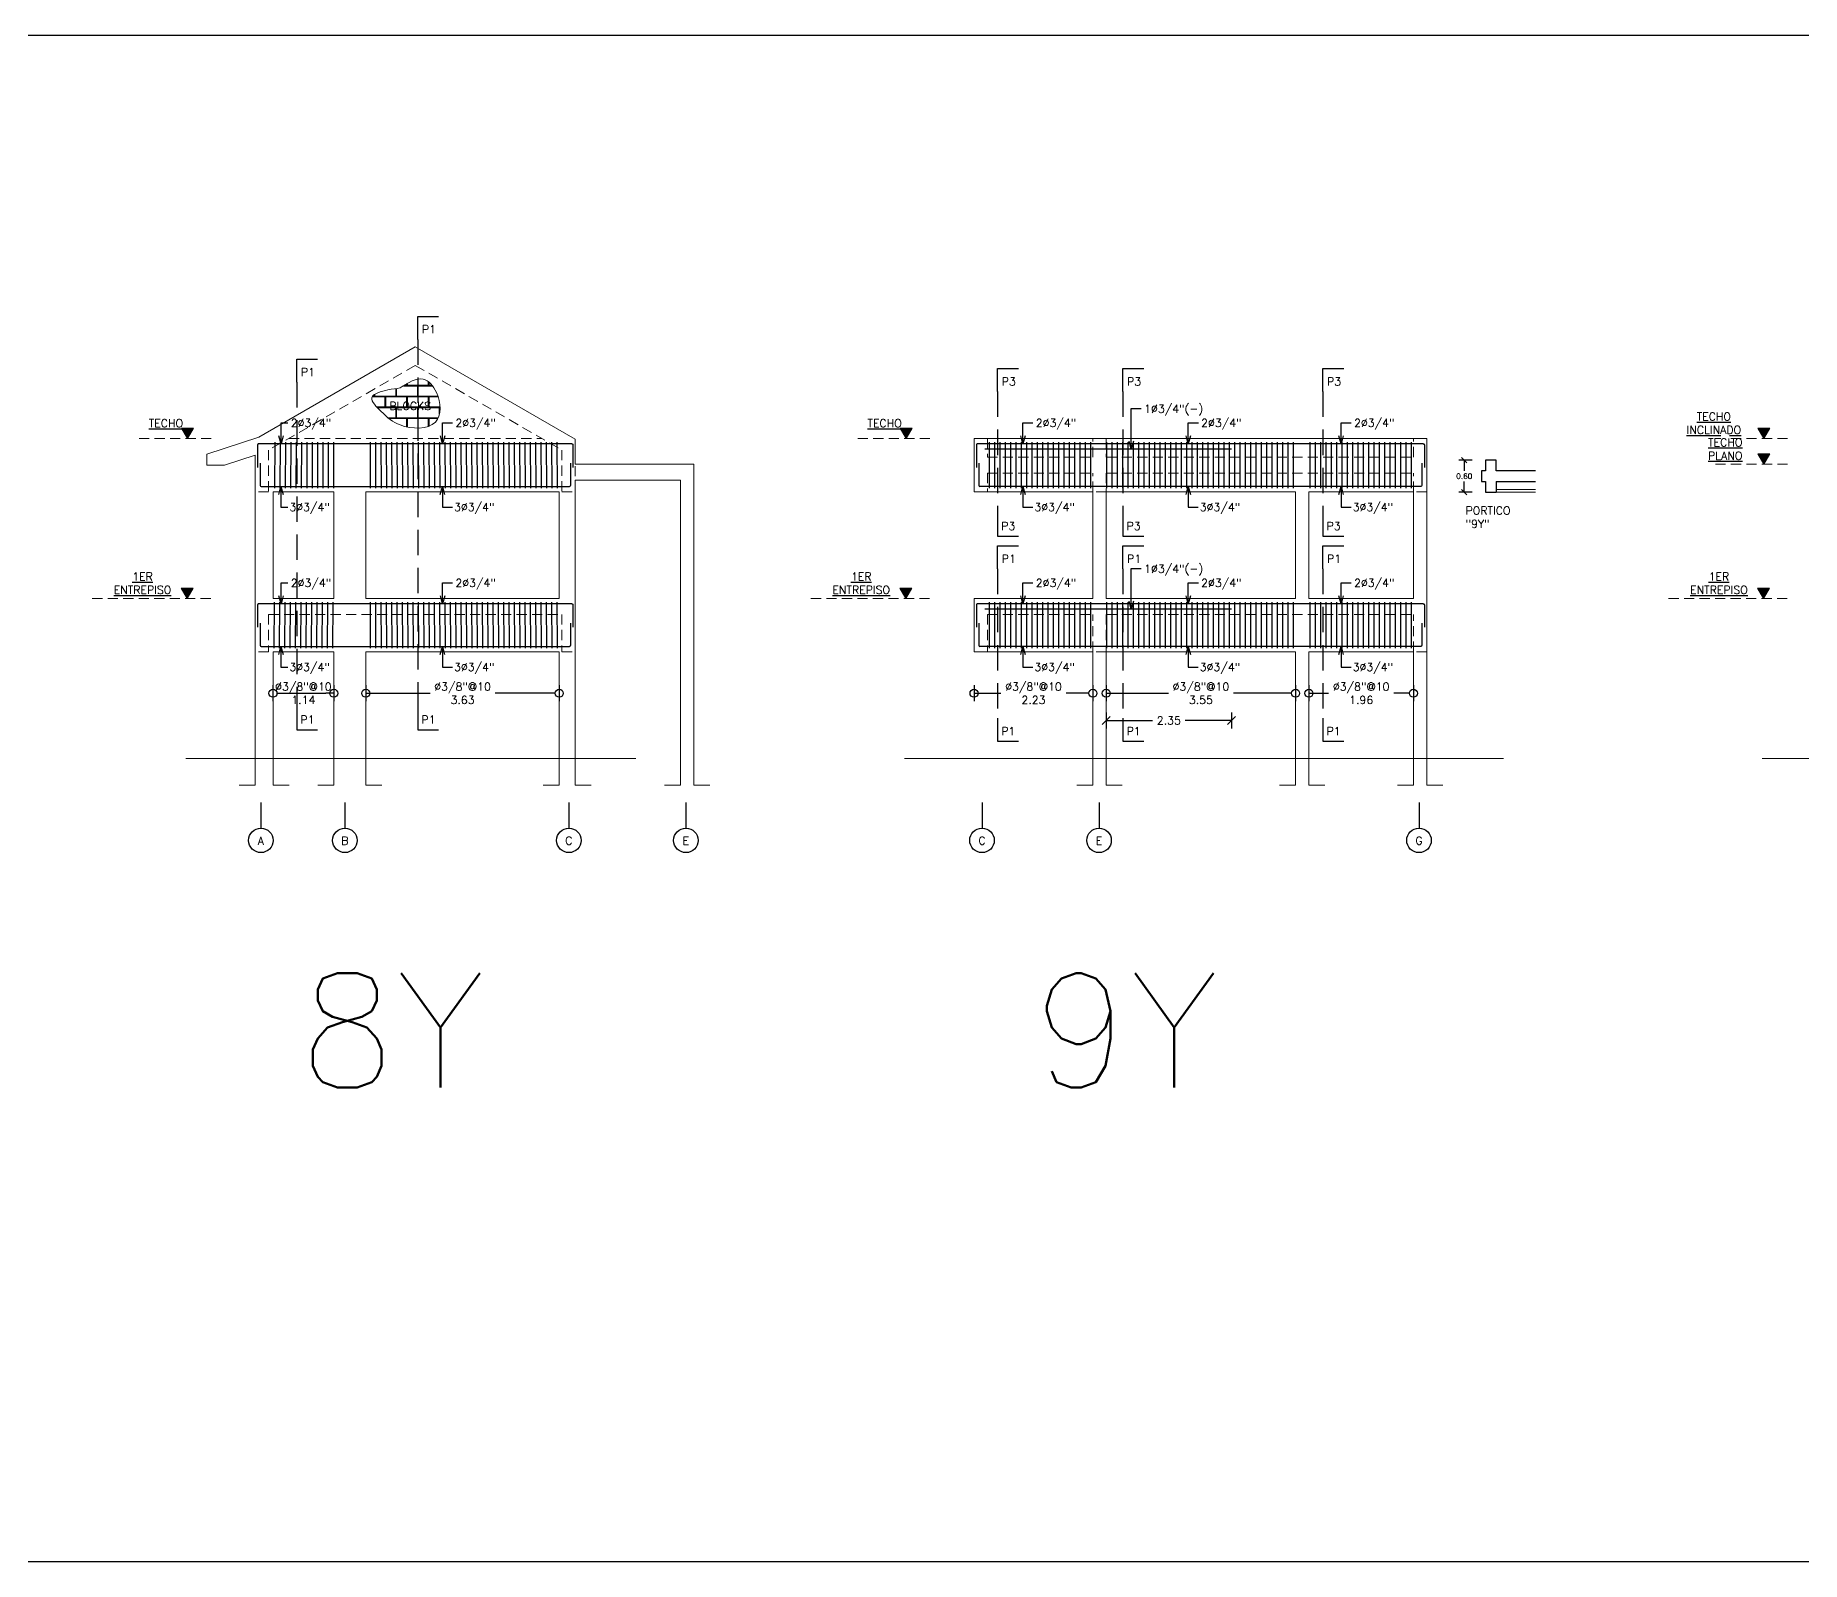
# Model space of a CAD drawing. Header units: metres. Extents: x -44 to 358, y -286 to 66.
# Drawn here: x 39.56 to 72.67, y -246.38 to -217.76 of the extents above; entities that cross this region are included whole.
import ezdxf

# ---------------------------------------------------------------- set-up
doc = ezdxf.new("R2010")
doc.units = ezdxf.units.M
doc.header["$LTSCALE"] = 0.3
doc.header["$PDMODE"] = 3
for name, pattern in [('CONTINUA', [0]), ('HIDDEN', [9.525, 6.35, -3.175]), ('HIDDEN2', [4.7625, 3.175, -1.5875])]:
    doc.linetypes.add(name, pattern=pattern)
for name, color, linetype in [('001-ACERO', 5, 'Continuous'), ('001-DIMLOSA', 4, 'Continuous'), ('001-DIMTEXTO', 4, 'Continuous'), ('001-EJES', 4, 'Continuous'), ('002-SECCION', 1, 'CONTINUA'), ('ACERO', 5, 'Continuous'), ('DIMENSIONES', 7, 'Continuous'), ('DIMPORTICO', 4, 'Continuous'), ('DIMTEXTO', 4, 'Continuous'), ('HATCH', 8, 'Continuous'), ('SECCION', 1, 'Continuous'), ('TEXTO1', 1, 'Continuous'), ('TEXTOS', 4, 'Continuous'), ('VIGA-LOSA', 1, 'Continuous')]:
    doc.layers.add(name, color=color, linetype=linetype)
for name, color, linetype, lineweight in [('Columnas', 7, 'Continuous', 18), ('corte', 7, 'Continuous', 30), ('Losa', 8, 'HIDDEN', 18), ('PLF 01', 252, 'Continuous', 9)]:
    doc.layers.add(name, color=color, linetype=linetype, lineweight=lineweight)
doc.styles.add('SIMPLEX', font='simplex_.ttf', dxfattribs={"height": 0.2})
doc.styles.add('SMPLEX', font='simplex.shx')
doc.dimstyles.new('BDIM-75', dxfattribs={"dimscale": 0.75, "dimtxt": 0.2, "dimasz": 0.2, "dimexe": 0.2, "dimexo": 0.2, "dimgap": 0.1, "dimtad": 0, "dimtih": 1, "dimtoh": 1, "dimzin": 0, "dimdsep": 46, "dimtxsty": 'SIMPLEX', "dimblk": 'OBLIQUE', "dimcen": 0.2, "dimdle": 0.2, "dimclrd": 4, "dimclre": 4, "dimclrt": 256, "dimadec": 0, "dimazin": 0, "dimtfac": 1, "dimtofl": 0, "dimtmove": 1, "dimatfit": 3, "dimldrblk": 'OPEN30', "dimfxl": 0.15, "dimtfill": 1, "dimtolj": 1, "dimtzin": 0, "dimlwd": -1, "dimlwe": -1, "dimarcsym": 0})
doc.dimstyles.new('DIM-50', dxfattribs={"dimscale": 0.5, "dimtxt": 0.2, "dimasz": 0.2, "dimexe": 0.2, "dimexo": 0.2, "dimgap": 0.1, "dimtad": 0, "dimtih": 1, "dimtoh": 1, "dimzin": 0, "dimdsep": 46, "dimtxsty": 'SMPLEX', "dimblk1": 'OBLIQUE', "dimblk2": 'OBLIQUE', "dimsah": 1, "dimcen": 0.2, "dimclrd": 4, "dimclre": 4, "dimclrt": 4, "dimadec": 0, "dimazin": 0, "dimtfac": 1, "dimtmove": 0, "dimatfit": 3, "dimldrblk": 'OPEN30', "dimfxl": 0.3, "dimfxlon": 1, "dimtfill": 1, "dimtolj": 1, "dimtzin": 0, "dimarcsym": 0})
doc.dimstyles.new('DIM-75', dxfattribs={"dimscale": 0.75, "dimtxt": 0.2, "dimasz": 0.2, "dimexe": 0.2, "dimexo": 0.2, "dimgap": 0.1, "dimtad": 0, "dimtih": 1, "dimtoh": 1, "dimzin": 0, "dimdsep": 46, "dimtxsty": 'SMPLEX', "dimblk1": 'OBLIQUE', "dimblk2": 'OBLIQUE', "dimsah": 1, "dimcen": 0.2, "dimclrd": 4, "dimclre": 4, "dimclrt": 4, "dimadec": 0, "dimazin": 0, "dimtfac": 1, "dimtmove": 0, "dimatfit": 3, "dimldrblk": 'OBLIQUE', "dimfxl": 0.2, "dimfxlon": 1, "dimtfill": 1, "dimtolj": 1, "dimtzin": 0, "dimarcsym": 0})

# ---------------------------------------------------------------- blocks, each defined once
blk = doc.blocks.new('A$C2BC87D2B')
at = {"layer": '001-DIMTEXTO', "lineweight": 0}
h = blk.add_hatch(color=4, dxfattribs=at)
h.dxf.hatch_style = 1
h.paths.add_polyline_path([(0, 0), (0.112, 0.194), (-0.112, 0.194)])
at = {"layer": '001-DIMTEXTO', "color": 4, "lineweight": 0, "flags": 128}
blk.add_lwpolyline([(0, 0), (0.112, 0.194), (-0.112, 0.194)], close=True, dxfattribs=at)
blk = doc.blocks.new('*U1617')
at = {"layer": '001-ACERO'}
blk.add_line((-0.001, -0.435), (0.001, 0.428), dxfattribs=at)
blk = doc.blocks.new('*U1618')
at = {"layer": 'VIGA-LOSA', "color": 0, "linetype": 'ByBlock', "lineweight": -2, "transparency": 16777216}
for p in [(0, 0), (0.1, 0), (0.2, 0), (0.3, 0), (0.4, 0), (0.5, 0), (0.6, 0), (0.7, 0), (0.8, 0), (0.9, 0), (1, 0), (1.1, 0)]:
    blk.add_blockref('*U1617', p, dxfattribs=at)
blk = doc.blocks.new('_DotBlank')
at = {"color": 0, "linetype": 'ByBlock', "lineweight": -2}
blk.add_line((-0.5, 0), (-1, 0), dxfattribs=at)
blk.add_circle((0, 0), 0.5, dxfattribs=at)
blk = doc.blocks.new('_Origin')
at = {"color": 0, "linetype": 'ByBlock', "lineweight": -2}
blk.add_line((0, 0), (-1, 0), dxfattribs=at)
blk.add_circle((0, 0), 0.5, dxfattribs=at)
blk = doc.blocks.new('*D1625')
at = {"layer": '001-DIMTEXTO', "color": 4, "lineweight": -2, "transparency": 16777216}
for p, q in [((44.012, -229.95), (44.012, -230.25)), ((44.162, -230.1), (45.002, -230.1)), ((45.152, -229.95), (45.152, -230.25))]:
    blk.add_line(p, q, dxfattribs=at)
at = {"layer": 'DEFPOINTS', "color": 0, "transparency": 16777216}
for p in [(44.012, -229.32), (45.152, -229.32), (45.152, -230.1)]:
    blk.add_point(p, dxfattribs=at)
at = {"layer": '001-DIMTEXTO', "color": 4, "lineweight": -2, "transparency": 16777216, "xscale": 0.15, "yscale": 0.15, "zscale": 0.15, "rotation": 180}
blk.add_blockref('_DotBlank', (44.012, -230.1), dxfattribs=at)
at = {"layer": '001-DIMTEXTO', "color": 4, "lineweight": -2, "transparency": 16777216, "xscale": 0.15, "yscale": 0.15, "zscale": 0.15}
blk.add_blockref('_Origin', (45.152, -230.1), dxfattribs=at)
at = {"layer": '001-DIMTEXTO', "color": 4, "transparency": 16777216, "insert": (44.582, -230.1), "char_height": 0.15, "attachment_point": 5, "style": 'SMPLEX'}
blk.add_mtext('\\A1;∅3/8"@10\\P1.14', dxfattribs=at)
blk = doc.blocks.new('_OBLIQUE')
at = {"color": 0, "linetype": 'ByBlock'}
blk.add_line((-0.5, -0.5), (0.5, 0.5), dxfattribs=at)
blk = doc.blocks.new('*U1619')
at = {"layer": '001-ACERO'}
blk.add_line((-0.001, -0.435), (0.001, 0.428), dxfattribs=at)
blk = doc.blocks.new('*U1620')
at = {"layer": 'VIGA-LOSA', "color": 0, "linetype": 'ByBlock', "lineweight": -2, "transparency": 16777216}
for p in [(0, 0), (0.1, 0), (0.2, 0), (0.3, 0), (0.4, 0), (0.5, 0), (0.6, 0), (0.7, 0), (0.8, 0), (0.9, 0), (1, 0), (1.1, 0), (1.2, 0), (1.3, 0), (1.4, 0), (1.5, 0), (1.6, 0), (1.7, 0), (1.8, 0), (1.9, 0), (2, 0), (2.1, 0), (2.2, 0), (2.3, 0), (2.4, 0), (2.5, 0), (2.6, 0), (2.7, 0), (2.8, 0), (2.9, 0), (3, 0), (3.1, 0), (3.2, 0), (3.3, 0), (3.4, 0), (3.5, 0)]:
    blk.add_blockref('*U1619', p, dxfattribs=at)
blk = doc.blocks.new('*D1626')
at = {"layer": '001-DIMTEXTO', "color": 4, "lineweight": -2, "transparency": 16777216}
for p, q in [((45.752, -229.95), (45.752, -230.25)), ((45.902, -230.1), (46.956, -230.1)), ((49.23, -230.1), (48.177, -230.1)), ((49.38, -229.95), (49.38, -230.25))]:
    blk.add_line(p, q, dxfattribs=at)
at = {"layer": 'DEFPOINTS', "color": 0, "transparency": 16777216}
for p in [(45.752, -229.32), (49.38, -229.32), (45.752, -230.1)]:
    blk.add_point(p, dxfattribs=at)
at = {"layer": '001-DIMTEXTO', "color": 4, "lineweight": -2, "transparency": 16777216, "xscale": 0.15, "yscale": 0.15, "zscale": 0.15, "rotation": 180}
blk.add_blockref('_Origin', (45.752, -230.1), dxfattribs=at)
at = {"layer": '001-DIMTEXTO', "color": 4, "lineweight": -2, "transparency": 16777216, "xscale": 0.15, "yscale": 0.15, "zscale": 0.15}
blk.add_blockref('_DotBlank', (49.38, -230.1), dxfattribs=at)
at = {"layer": '001-DIMTEXTO', "color": 4, "transparency": 16777216, "insert": (47.566, -230.1), "char_height": 0.15, "attachment_point": 5, "style": 'SMPLEX'}
blk.add_mtext('\\A1;∅3/8"@10\\P3.63', dxfattribs=at)
blk = doc.blocks.new('*U1621')
at = {"layer": '001-ACERO'}
blk.add_line((-0.001, -0.435), (0.001, 0.428), dxfattribs=at)
blk = doc.blocks.new('*U1622')
at = {"layer": 'VIGA-LOSA', "color": 0, "linetype": 'ByBlock', "lineweight": -2, "transparency": 16777216}
for p in [(0, 0), (0.1, 0), (0.2, 0), (0.3, 0), (0.4, 0), (0.5, 0), (0.6, 0), (0.7, 0), (0.8, 0), (0.9, 0), (1, 0), (1.1, 0)]:
    blk.add_blockref('*U1621', p, dxfattribs=at)
blk = doc.blocks.new('*U1623')
at = {"layer": '001-ACERO'}
blk.add_line((-0.001, -0.435), (0.001, 0.428), dxfattribs=at)
blk = doc.blocks.new('*U1624')
at = {"layer": 'VIGA-LOSA', "color": 0, "linetype": 'ByBlock', "lineweight": -2, "transparency": 16777216}
for p in [(0, 0), (0.1, 0), (0.2, 0), (0.3, 0), (0.4, 0), (0.5, 0), (0.6, 0), (0.7, 0), (0.8, 0), (0.9, 0), (1, 0), (1.1, 0), (1.2, 0), (1.3, 0), (1.4, 0), (1.5, 0), (1.6, 0), (1.7, 0), (1.8, 0), (1.9, 0), (2, 0), (2.1, 0), (2.2, 0), (2.3, 0), (2.4, 0), (2.5, 0), (2.6, 0), (2.7, 0), (2.8, 0), (2.9, 0), (3, 0), (3.1, 0), (3.2, 0), (3.3, 0), (3.4, 0), (3.5, 0)]:
    blk.add_blockref('*U1623', p, dxfattribs=at)
blk = doc.blocks.new('_Open30')
at = {"color": 0, "lineweight": -2}
for p, q in [((-1, 0.27), (0, 0)), ((0, 0), (-1, -0.27)), ((0, 0), (-1, 0))]:
    blk.add_line(p, q, dxfattribs=at)
blk = doc.blocks.new('*D1627')
at = {"layer": '001-DIMTEXTO', "color": 4, "lineweight": -2, "transparency": 16777216}
for p, q in [((59.634, -230.46), (59.634, -230.76)), ((61.981, -230.46), (61.981, -230.76)), ((59.634, -230.61), (60.504, -230.61)), ((61.981, -230.61), (61.111, -230.61))]:
    blk.add_line(p, q, dxfattribs=at)
at = {"layer": 'DEFPOINTS', "color": 0, "transparency": 16777216}
for p in [(59.634, -229.32), (61.981, -229.32), (61.981, -230.61)]:
    blk.add_point(p, dxfattribs=at)
at = {"layer": '001-DIMTEXTO', "color": 4, "lineweight": -2, "transparency": 16777216, "xscale": 0.15, "yscale": 0.15, "zscale": 0.15, "rotation": 180}
blk.add_blockref('_OBLIQUE', (59.634, -230.61), dxfattribs=at)
at = {"layer": '001-DIMTEXTO', "color": 4, "lineweight": -2, "transparency": 16777216, "xscale": 0.15, "yscale": 0.15, "zscale": 0.15}
blk.add_blockref('_OBLIQUE', (61.981, -230.61), dxfattribs=at)
at = {"layer": '001-DIMTEXTO', "color": 4, "transparency": 16777216, "insert": (60.808, -230.61), "char_height": 0.15, "attachment_point": 5, "style": 'SMPLEX', "bg_fill": 3, "box_fill_scale": 1.1, "bg_fill_color": 256, "bg_fill_true_color": 13158600, "bg_fill_transparency": 0}
blk.add_mtext('\\A1;2.35', dxfattribs=at)
blk = doc.blocks.new('*U1628')
at = {"layer": '001-ACERO'}
blk.add_line((-0.001, -0.435), (0.001, 0.428), dxfattribs=at)
blk = doc.blocks.new('*U1629')
at = {"layer": 'VIGA-LOSA', "color": 0, "linetype": 'ByBlock', "lineweight": -2, "transparency": 16777216}
for p in [(0, 0), (0.1, 0), (0.2, 0), (0.3, 0), (0.4, 0), (0.5, 0), (0.6, 0), (0.7, 0), (0.8, 0), (0.9, 0), (1, 0), (1.1, 0), (1.2, 0), (1.3, 0), (1.4, 0), (1.5, 0), (1.6, 0), (1.7, 0), (1.8, 0), (1.9, 0)]:
    blk.add_blockref('*U1628', p, dxfattribs=at)
blk = doc.blocks.new('*D1630')
at = {"layer": '001-DIMTEXTO', "color": 4, "lineweight": -2, "transparency": 16777216}
for p, q in [((63.434, -229.95), (63.434, -230.25)), ((63.584, -230.1), (63.804, -230.1)), ((65.244, -230.1), (65.025, -230.1)), ((65.394, -229.95), (65.394, -230.25))]:
    blk.add_line(p, q, dxfattribs=at)
at = {"layer": 'DEFPOINTS', "color": 0, "transparency": 16777216}
for p in [(63.434, -229.32), (65.394, -229.32), (63.434, -230.1)]:
    blk.add_point(p, dxfattribs=at)
at = {"layer": '001-DIMTEXTO', "color": 4, "lineweight": -2, "transparency": 16777216, "xscale": 0.15, "yscale": 0.15, "zscale": 0.15, "rotation": 180}
blk.add_blockref('_Origin', (63.434, -230.1), dxfattribs=at)
at = {"layer": '001-DIMTEXTO', "color": 4, "lineweight": -2, "transparency": 16777216, "xscale": 0.15, "yscale": 0.15, "zscale": 0.15}
blk.add_blockref('_DotBlank', (65.394, -230.1), dxfattribs=at)
at = {"layer": '001-DIMTEXTO', "color": 4, "transparency": 16777216, "insert": (64.414, -230.1), "char_height": 0.15, "attachment_point": 5, "style": 'SMPLEX'}
blk.add_mtext('\\A1;∅3/8"@10\\P1.96', dxfattribs=at)
blk = doc.blocks.new('*U1631')
at = {"layer": '001-ACERO'}
blk.add_line((-0.001, -0.435), (0.001, 0.428), dxfattribs=at)
blk = doc.blocks.new('*U1632')
at = {"layer": 'VIGA-LOSA', "color": 0, "linetype": 'ByBlock', "lineweight": -2, "transparency": 16777216}
for p in [(0, 0), (0.1, 0), (0.2, 0), (0.3, 0), (0.4, 0), (0.5, 0), (0.6, 0), (0.7, 0), (0.8, 0), (0.9, 0), (1, 0), (1.1, 0), (1.2, 0), (1.3, 0), (1.4, 0), (1.5, 0), (1.6, 0), (1.7, 0), (1.8, 0), (1.9, 0), (2, 0), (2.1, 0), (2.2, 0), (2.3, 0), (2.4, 0), (2.5, 0), (2.6, 0), (2.7, 0), (2.8, 0), (2.9, 0), (3, 0), (3.1, 0), (3.2, 0), (3.3, 0), (3.4, 0), (3.5, 0)]:
    blk.add_blockref('*U1631', p, dxfattribs=at)
blk = doc.blocks.new('*D1633')
at = {"layer": '001-DIMTEXTO', "color": 4, "lineweight": -2, "transparency": 16777216}
for p, q in [((59.634, -229.95), (59.634, -230.25)), ((59.784, -230.1), (60.799, -230.1)), ((63.034, -230.1), (62.02, -230.1)), ((63.184, -229.95), (63.184, -230.25))]:
    blk.add_line(p, q, dxfattribs=at)
at = {"layer": 'DEFPOINTS', "color": 0, "transparency": 16777216}
for p in [(59.634, -229.32), (63.184, -229.32), (59.634, -230.1)]:
    blk.add_point(p, dxfattribs=at)
at = {"layer": '001-DIMTEXTO', "color": 4, "lineweight": -2, "transparency": 16777216, "xscale": 0.15, "yscale": 0.15, "zscale": 0.15, "rotation": 180}
blk.add_blockref('_Origin', (59.634, -230.1), dxfattribs=at)
at = {"layer": '001-DIMTEXTO', "color": 4, "lineweight": -2, "transparency": 16777216, "xscale": 0.15, "yscale": 0.15, "zscale": 0.15}
blk.add_blockref('_DotBlank', (63.184, -230.1), dxfattribs=at)
at = {"layer": '001-DIMTEXTO', "color": 4, "transparency": 16777216, "insert": (61.409, -230.1), "char_height": 0.15, "attachment_point": 5, "style": 'SMPLEX'}
blk.add_mtext('\\A1;∅3/8"@10\\P3.55', dxfattribs=at)
blk = doc.blocks.new('*U1634')
at = {"layer": '001-ACERO'}
blk.add_line((-0.001, -0.435), (0.001, 0.428), dxfattribs=at)
blk = doc.blocks.new('*U1635')
at = {"layer": 'VIGA-LOSA', "color": 0, "linetype": 'ByBlock', "lineweight": -2, "transparency": 16777216}
for p in [(0, 0), (0.1, 0), (0.2, 0), (0.3, 0), (0.4, 0), (0.5, 0), (0.6, 0), (0.7, 0), (0.8, 0), (0.9, 0), (1, 0), (1.1, 0), (1.2, 0), (1.3, 0), (1.4, 0), (1.5, 0), (1.6, 0), (1.7, 0), (1.8, 0), (1.9, 0)]:
    blk.add_blockref('*U1634', p, dxfattribs=at)
blk = doc.blocks.new('*D1636')
at = {"layer": '001-DIMTEXTO', "color": 4, "lineweight": -2, "transparency": 16777216}
for p, q in [((57.155, -229.95), (57.155, -230.25)), ((57.305, -230.1), (57.659, -230.1)), ((59.234, -230.1), (58.88, -230.1)), ((59.384, -229.95), (59.384, -230.25))]:
    blk.add_line(p, q, dxfattribs=at)
at = {"layer": 'DEFPOINTS', "color": 0, "transparency": 16777216}
for p in [(57.155, -229.32), (59.384, -229.32), (57.155, -230.1)]:
    blk.add_point(p, dxfattribs=at)
at = {"layer": '001-DIMTEXTO', "color": 4, "lineweight": -2, "transparency": 16777216, "xscale": 0.15, "yscale": 0.15, "zscale": 0.15, "rotation": 180}
blk.add_blockref('_Origin', (57.155, -230.1), dxfattribs=at)
at = {"layer": '001-DIMTEXTO', "color": 4, "lineweight": -2, "transparency": 16777216, "xscale": 0.15, "yscale": 0.15, "zscale": 0.15}
blk.add_blockref('_DotBlank', (59.384, -230.1), dxfattribs=at)
at = {"layer": '001-DIMTEXTO', "color": 4, "transparency": 16777216, "insert": (58.27, -230.1), "char_height": 0.15, "attachment_point": 5, "style": 'SMPLEX'}
blk.add_mtext('\\A1;∅3/8"@10\\P2.23', dxfattribs=at)
blk = doc.blocks.new('*U1641')
at = {"layer": '001-ACERO'}
blk.add_line((-0.001, -0.435), (0.001, 0.428), dxfattribs=at)
blk = doc.blocks.new('*U1642')
at = {"layer": 'VIGA-LOSA', "color": 0, "linetype": 'ByBlock', "lineweight": -2, "transparency": 16777216}
for p in [(0, 0), (0.1, 0), (0.2, 0), (0.3, 0), (0.4, 0), (0.5, 0), (0.6, 0), (0.7, 0), (0.8, 0), (0.9, 0), (1, 0), (1.1, 0), (1.2, 0), (1.3, 0), (1.4, 0), (1.5, 0), (1.6, 0), (1.7, 0), (1.8, 0), (1.9, 0)]:
    blk.add_blockref('*U1641', p, dxfattribs=at)
blk = doc.blocks.new('*U1637')
at = {"layer": '001-ACERO'}
blk.add_line((-0.001, -0.435), (0.001, 0.428), dxfattribs=at)
blk = doc.blocks.new('*U1638')
at = {"layer": 'VIGA-LOSA', "color": 0, "linetype": 'ByBlock', "lineweight": -2, "transparency": 16777216}
for p in [(0, 0), (0.1, 0), (0.2, 0), (0.3, 0), (0.4, 0), (0.5, 0), (0.6, 0), (0.7, 0), (0.8, 0), (0.9, 0), (1, 0), (1.1, 0), (1.2, 0), (1.3, 0), (1.4, 0), (1.5, 0), (1.6, 0), (1.7, 0), (1.8, 0), (1.9, 0), (2, 0), (2.1, 0), (2.2, 0), (2.3, 0), (2.4, 0), (2.5, 0), (2.6, 0), (2.7, 0), (2.8, 0), (2.9, 0), (3, 0), (3.1, 0), (3.2, 0), (3.3, 0), (3.4, 0), (3.5, 0)]:
    blk.add_blockref('*U1637', p, dxfattribs=at)
blk = doc.blocks.new('*U1639')
at = {"layer": '001-ACERO'}
blk.add_line((-0.001, -0.435), (0.001, 0.428), dxfattribs=at)
blk = doc.blocks.new('*U1640')
at = {"layer": 'VIGA-LOSA', "color": 0, "linetype": 'ByBlock', "lineweight": -2, "transparency": 16777216}
for p in [(0, 0), (0.1, 0), (0.2, 0), (0.3, 0), (0.4, 0), (0.5, 0), (0.6, 0), (0.7, 0), (0.8, 0), (0.9, 0), (1, 0), (1.1, 0), (1.2, 0), (1.3, 0), (1.4, 0), (1.5, 0), (1.6, 0), (1.7, 0), (1.8, 0), (1.9, 0)]:
    blk.add_blockref('*U1639', p, dxfattribs=at)
blk = doc.blocks.new('*D1929')
at = {"layer": 'DEFPOINTS', "color": 0, "ltscale": 0.2, "transparency": 16777216}
for p in [(66.347, -225.729), (66.945, -225.729), (66.845, -226.329)]:
    blk.add_point(p, dxfattribs=at)
at = {"layer": 'DIMENSIONES', "color": 4, "lineweight": -2, "ltscale": 0.2, "transparency": 16777216}
for p, q in [((66.497, -225.729), (66.247, -225.729)), ((66.347, -225.729), (66.347, -225.929)), ((66.347, -226.329), (66.347, -226.129)), ((66.497, -226.329), (66.247, -226.329))]:
    blk.add_line(p, q, dxfattribs=at)
at = {"layer": 'DIMENSIONES', "color": 4, "lineweight": -2, "ltscale": 0.2, "transparency": 16777216, "xscale": 0.1, "yscale": 0.1, "zscale": 0.1}
for p, rotation in [((66.347, -225.729), 90), ((66.347, -226.329), 270)]:
    blk.add_blockref('_OBLIQUE', p, dxfattribs=dict(at, rotation=rotation))
at = {"layer": 'DIMENSIONES', "color": 4, "ltscale": 0.2, "transparency": 16777216, "insert": (66.347, -226.029), "char_height": 0.1, "attachment_point": 5, "style": 'SMPLEX', "bg_fill": 3, "box_fill_scale": 1.1, "bg_fill_color": 256, "bg_fill_true_color": 13158600, "bg_fill_transparency": 0}
blk.add_mtext('\\A1;0.60', dxfattribs=at)
blk = doc.blocks.new('*U2348')
at = {"color": 8, "linetype": 'HIDDEN2', "ltscale": 0.5}
blk.add_line((0, 2.856), (0, -3.232), dxfattribs=at)
at = {"color": 6, "linetype": 'CONTINUA'}
for points in [[(0, 2.856), (0, 3.288), (0.391, 3.288)], [(0, -3.232), (0, -3.663), (0.391, -3.663)]]:
    blk.add_lwpolyline(points, dxfattribs=at)
at = {"color": 4, "style": 'SMPLEX'}
for tag, p in [('P##', (0.078, 2.97)), ('P#', (0.069, -3.547))]:
    blk.add_attdef(tag, p, '', height=0.15, dxfattribs=at)
blk = doc.blocks.new('*U2349')
at = {"color": 8, "linetype": 'HIDDEN2', "ltscale": 0.5}
blk.add_line((0, 3.659), (0, -3.232), dxfattribs=at)
at = {"color": 6, "linetype": 'CONTINUA'}
for points in [[(0, 3.659), (0, 4.09), (0.391, 4.09)], [(0, -3.232), (0, -3.663), (0.391, -3.663)]]:
    blk.add_lwpolyline(points, dxfattribs=at)
at = {"color": 4, "style": 'SMPLEX'}
for tag, p in [('P##', (0.078, 3.773)), ('P#', (0.069, -3.547))]:
    blk.add_attdef(tag, p, '', height=0.15, dxfattribs=at)
blk = doc.blocks.new('*U2350')
at = {"color": 8, "linetype": 'HIDDEN2', "ltscale": 0.5}
blk.add_line((0, -0.644), (0, -3.447), dxfattribs=at)
at = {"color": 6, "linetype": 'CONTINUA'}
for points in [[(0, -0.644), (0, -0.213), (0.391, -0.213)], [(0, -3.447), (0, -3.878), (0.391, -3.878)]]:
    blk.add_lwpolyline(points, dxfattribs=at)
at = {"color": 4, "style": 'SMPLEX'}
for tag, p in [('P##', (0.078, -0.53)), ('P#', (0.069, -3.763))]:
    blk.add_attdef(tag, p, '', height=0.15, dxfattribs=at)
blk = doc.blocks.new('*U2351')
at = {"color": 8, "linetype": 'HIDDEN2', "ltscale": 0.5}
blk.add_line((0, -0.644), (0, -3.447), dxfattribs=at)
at = {"color": 6, "linetype": 'CONTINUA'}
for points in [[(0, -0.644), (0, -0.213), (0.391, -0.213)], [(0, -3.447), (0, -3.878), (0.391, -3.878)]]:
    blk.add_lwpolyline(points, dxfattribs=at)
at = {"color": 4, "style": 'SMPLEX'}
for tag, p in [('P##', (0.078, -0.53)), ('P#', (0.069, -3.763))]:
    blk.add_attdef(tag, p, '', height=0.15, dxfattribs=at)
blk = doc.blocks.new('*U2366')
at = {"color": 8, "linetype": 'HIDDEN2', "ltscale": 0.5}
blk.add_line((0, 2.667), (0, 0.386), dxfattribs=at)
at = {"color": 6, "linetype": 'CONTINUA'}
for points in [[(0, 2.667), (0, 3.098), (0.391, 3.098)], [(0, 0.386), (0, -0.045), (0.391, -0.045)]]:
    blk.add_lwpolyline(points, dxfattribs=at)
at = {"color": 4, "style": 'SMPLEX'}
for tag, p in [('P##', (0.078, 2.781)), ('P#', (0.069, 0.07))]:
    blk.add_attdef(tag, p, '', height=0.15, dxfattribs=at)
blk = doc.blocks.new('*U2357')
at = {"color": 8, "linetype": 'HIDDEN2', "ltscale": 0.5}
blk.add_line((0, 2.667), (0, 0.386), dxfattribs=at)
at = {"color": 6, "linetype": 'CONTINUA'}
for points in [[(0, 2.667), (0, 3.098), (0.391, 3.098)], [(0, 0.386), (0, -0.045), (0.391, -0.045)]]:
    blk.add_lwpolyline(points, dxfattribs=at)
at = {"color": 4, "style": 'SMPLEX'}
for tag, p in [('P##', (0.078, 2.781)), ('P#', (0.069, 0.07))]:
    blk.add_attdef(tag, p, '', height=0.15, dxfattribs=at)

msp = doc.modelspace()

# ---------------------------------------------------------------- hatches: boundary and pattern name
at = {"layer": 'HATCH', "ltscale": 0.2}
h = msp.add_hatch(dxfattribs=at)
h.set_pattern_fill('AR-B816C', color=256, scale=0.001)
edge = h.paths.add_edge_path()
edge.add_spline(control_points=[(46.3963009, -224.3738653), (46.5470594, -224.2745055), (46.8121658, -224.0997744), (47.1608964, -224.5007445), (47.1813288, -225.1737119), (46.3994705, -225.1379845), (46.0934204, -224.874713), (45.7407632, -224.5172541), (46.1517039, -224.4064816), (46.3253715, -224.3833242), (46.3963009, -224.3738653)], knot_values=[0, 0, 0, 0, 0.463840288, 0.8156697346, 1.3681075465, 2.032457562, 2.4745195737, 2.780848179, 3.1157268215, 3.3469247372, 3.3469247372, 3.3469247372, 3.3469247372], degree=3, periodic=0)
h.paths.add_polyline_path([(46.1549377, -224.8238875), (47.0585092, -224.8238875), (47.0585092, -224.5988875), (46.1549377, -224.5988875)], flags=24)

# ---------------------------------------------------------------- linework, layer by layer
at = {"layer": '001-EJES', "color": 1, "ltscale": 0.02}
for p, q in [((43.7844618, -232.1491684), (43.7844618, -232.6273824)), ((45.3594625, -232.1491684), (45.3594625, -232.6273824)), ((49.5594625, -232.1491684), (49.5594625, -232.6273824)), ((51.7540013, -232.1491684), (51.7540013, -232.6273824)), ((57.3050759, -232.1491684), (57.3050759, -232.6273824)), ((59.4996147, -232.1491684), (59.4996147, -232.6273824)), ((65.4983675, -232.1491683), (65.4983675, -232.6273823))]:
    msp.add_line(p, q, dxfattribs=at)
at = {"layer": '001-EJES', "color": 1}
for centre in [(43.7844618, -232.8574122), (45.3594625, -232.8574122), (49.5594625, -232.8574122), (51.7540013, -232.8574122), (57.3050759, -232.8574122), (59.4996147, -232.8574122), (65.4983675, -232.8574122)]:
    msp.add_circle(centre, 0.2300299, dxfattribs=at)
at = {"layer": '002-SECCION', "lineweight": 0}
for p, q in [((57.1550759, -226.3196434), (57.1550759, -225.3196434)), ((57.1550759, -225.3196434), (65.6441535, -225.3196434)), ((65.6441535, -231.8196434), (65.6441535, -225.3196434)), ((43.6802479, -231.8196434), (43.6802479, -225.635082)), ((51.8997867, -225.8033684), (49.6802479, -225.8033684)), ((51.8997867, -225.8033684), (51.8997867, -231.8196434)), ((49.6802479, -231.8196434), (49.6802479, -226.1033684)), ((51.6497867, -226.1033684), (49.6802479, -226.1033684)), ((51.6497867, -226.1033684), (51.6497867, -231.8196434)), ((44.012378, -228.3196434), (44.012378, -226.3196434)), ((44.012378, -226.3196434), (45.152378, -226.3196434)), ((45.152378, -228.3196434), (45.152378, -226.3196434)), ((45.752378, -228.3196434), (45.752378, -226.3196434)), ((45.752378, -226.3196434), (49.3802479, -226.3196434)), ((49.3802479, -228.3196434), (49.3802479, -226.3196434)), ((57.1550759, -226.3196434), (59.3844541, -226.3196434)), ((59.3844541, -228.3196434), (59.3844541, -226.3196434)), ((59.6344541, -228.3196434), (59.6344541, -226.3196434)), ((59.6344541, -226.3196434), (63.1844541, -226.3196434)), ((63.1844541, -228.3196434), (63.1844541, -226.3196434)), ((63.4344541, -228.3196434), (63.4344541, -226.3196434)), ((63.4344541, -226.3196434), (65.3941535, -226.3196434)), ((65.3941535, -228.3196434), (65.3941535, -226.3196434)), ((44.012378, -228.3196434), (45.152378, -228.3196434)), ((45.752378, -228.3196434), (49.3802479, -228.3196434)), ((57.1550759, -229.3196434), (57.1550759, -228.3196434)), ((57.1550759, -228.3196434), (59.3844541, -228.3196434)), ((59.6344541, -228.3196434), (63.1844541, -228.3196434)), ((63.4344541, -228.3196434), (65.3941535, -228.3196434)), ((44.012378, -229.3196434), (45.152378, -229.3196434)), ((44.012378, -231.8196434), (44.012378, -229.3196434)), ((45.152378, -231.8196434), (45.152378, -229.3196434)), ((45.752378, -231.8196434), (45.752378, -229.3196434)), ((45.752378, -229.3196434), (49.3802479, -229.3196434)), ((49.3802479, -231.8196434), (49.3802479, -229.3196434)), ((57.1550759, -229.3196434), (59.3844541, -229.3196434)), ((59.3844541, -231.8196434), (59.3844541, -229.3196434)), ((59.6344541, -231.8196434), (59.6344541, -229.3196434)), ((59.6344541, -229.3196434), (63.1844541, -229.3196434)), ((63.1844541, -231.8196434), (63.1844541, -229.3196434)), ((63.4344541, -231.8196434), (63.4344541, -229.3196434)), ((63.4344541, -229.3196434), (65.3941535, -229.3196434)), ((65.3941535, -231.8196434), (65.3941535, -229.3196434)), ((43.3802479, -231.8196434), (43.6802479, -231.8196434)), ((44.012378, -231.8196434), (44.312378, -231.8196434)), ((44.8514846, -231.8196434), (45.1514846, -231.8196434)), ((45.752378, -231.8196434), (46.052378, -231.8196434)), ((49.0802479, -231.8196434), (49.3802479, -231.8196434)), ((49.6802479, -231.8196434), (49.9802479, -231.8196434)), ((51.3497867, -231.8196434), (51.6497867, -231.8196434)), ((51.8997867, -231.8196434), (52.1997867, -231.8196434)), ((59.0835606, -231.8196434), (59.3835606, -231.8196434)), ((59.6344541, -231.8196434), (59.9344541, -231.8196434)), ((62.8835606, -231.8196434), (63.1835606, -231.8196434)), ((63.4344541, -231.8196434), (63.7344541, -231.8196434)), ((65.0941535, -231.8196434), (65.3941535, -231.8196434)), ((65.6441535, -231.8196434), (65.9441535, -231.8196434))]:
    msp.add_line(p, q, dxfattribs=at)
for points in [[(42.7693255, -225.8223636), (42.7693255, -225.61562), (43.7467219, -225.2980447), (46.6802479, -223.6043726), (49.6802479, -225.3364234), (49.6802479, -225.8033684)], [(42.7693255, -225.8223636), (43.1038546, -225.8223636), (43.6802479, -225.635082)]]:
    msp.add_lwpolyline(points, dxfattribs=at)
at = {"layer": 'ACERO'}
for points in [[(43.7442096, -225.4196434, 0.4142135624), (43.7242096, -225.4396434), (43.7242096, -225.8623905)], [(49.6162861, -225.4196434, -0.4142135624), (49.6362861, -225.4396434), (49.6362861, -225.8623905)], [(57.2190377, -225.4196434, 0.4142135624), (57.1990377, -225.4396434), (57.1990377, -225.8623905)], [(65.5793483, -225.4196434, -0.4142135624), (65.5993483, -225.4396434), (65.5993483, -225.8623905)], [(43.7693133, -225.7835448), (43.7708094, -226.2001155, 0.4073149712), (43.7908038, -226.2196434)], [(49.5911825, -225.7835448), (49.5896864, -226.2001155, -0.4073149712), (49.5696919, -226.2196434)], [(57.2441413, -225.7835448), (57.2456374, -226.2001155, 0.4073149712), (57.2656319, -226.2196434)], [(65.5542446, -225.7835448), (65.5527485, -226.2001155, -0.4073149712), (65.5327541, -226.2196434)], [(43.7442096, -228.4196434, 0.4142135624), (43.7242096, -228.4396434), (43.7242096, -228.8623905)], [(49.6162861, -228.4196434, -0.4142135624), (49.6362861, -228.4396434), (49.6362861, -228.8623905)], [(57.2190377, -228.4196434, 0.4142135624), (57.1990377, -228.4396434), (57.1990377, -228.8623905)], [(65.5793483, -228.4196434, -0.4142135624), (65.5993483, -228.4396434), (65.5993483, -228.8623905)], [(43.7693133, -228.7835448), (43.7708094, -229.2001155, 0.4073149712), (43.7908038, -229.2196434)], [(49.5911825, -228.7835448), (49.5896864, -229.2001155, -0.4073149712), (49.5696919, -229.2196434)], [(57.2441413, -228.7835448), (57.2456374, -229.2001155, 0.4073149712), (57.2656319, -229.2196434)], [(65.5542446, -228.7835448), (65.5527485, -229.2001155, -0.4073149712), (65.5327541, -229.2196434)]]:
    msp.add_lwpolyline(points, format="xyb", dxfattribs=at)
for points in [[(49.6162861, -225.4196434), (43.7442096, -225.4196434)], [(65.5793483, -225.4196434), (57.2190377, -225.4196434)], [(43.7908038, -226.2196434), (49.5696919, -226.2196434)], [(65.5327541, -226.2196434), (57.2656319, -226.2196434)], [(49.6162861, -228.4196434), (43.7442096, -228.4196434)], [(65.5793483, -228.4196434), (57.2190377, -228.4196434)], [(43.7908038, -229.2196434), (49.5696919, -229.2196434)], [(65.5327541, -229.2196434), (57.2656319, -229.2196434)]]:
    msp.add_lwpolyline(points, dxfattribs=at)
at = {"layer": 'ACERO', "color": 6}
for points in [[(61.9811208, -225.5196434), (57.3595982, -225.5196434)], [(61.9811208, -228.5196434), (57.3595982, -228.5196434)]]:
    msp.add_lwpolyline(points, dxfattribs=at)
at = {"layer": 'Columnas', "ltscale": 0.2}
msp.add_spline([(46.3963009, -224.3738653), (46.8300861, -224.209593), (47.0766585, -224.4605646), (47.0583938, -225.0127021), (46.3963009, -225.0674591), (46.0355747, -224.8119247), (45.8666266, -224.5563902), (46.1679933, -224.4103704), (46.3963009, -224.3738653)], degree=3, dxfattribs=at)
at = {"layer": 'corte'}
for p, q in [((66.9450485, -225.7294507), (66.7450485, -225.7294507)), ((66.7450485, -225.7294507), (66.7450485, -225.9294507)), ((66.9450485, -225.9294507), (66.9450485, -225.7294507)), ((66.7450485, -225.9294507), (66.6700485, -225.9294507)), ((66.6700485, -225.9294507), (66.6700485, -226.1294507)), ((66.6700485, -226.1294507), (66.7450485, -226.1294507)), ((66.7450485, -226.1294507), (66.7450485, -226.3294507)), ((67.6845128, -225.9294507), (66.9450485, -225.9294507)), ((66.9450485, -226.1294507), (67.6845128, -226.1294507)), ((66.9450485, -226.1294507), (66.9450485, -226.3294507)), ((66.7450485, -226.3294507), (66.9450485, -226.3294507))]:
    msp.add_line(p, q, dxfattribs=at)
at = {"layer": 'DIMTEXTO'}
msp.add_lwpolyline([(-5.0701956, -217.7611052), (196.66926, -217.7611052), (196.66926, -246.3838365), (-5.0701956, -246.3838365)], close=True, dxfattribs=at)
at = {"layer": 'Losa', "lineweight": 0, "ltscale": 0.1}
for p, q in [((46.6802479, -223.9507828), (43.9302479, -225.538496)), ((42.8540098, -225.3196434), (41.4446642, -225.3196434)), ((44.3093118, -225.3196434), (49.051184, -225.3196434)), ((56.3288379, -225.3196434), (54.9194923, -225.3196434)), ((72.4098015, -225.3196434), (71.0004559, -225.3196434)), ((43.6802479, -226.3196434), (43.6802479, -225.635082)), ((43.9302479, -225.538496), (43.9302479, -226.3196434)), ((57.4050759, -225.6696434), (59.3844541, -225.6696434)), ((59.6344541, -225.6696434), (65.3941535, -225.6696434)), ((72.4098015, -225.8033684), (71.0004559, -225.8033684)), ((57.4050759, -225.9696434), (59.3844541, -225.9696434)), ((59.6344541, -225.9696434), (65.3941535, -225.9696434)), ((43.9302479, -226.3196434), (43.6802479, -226.3196434)), ((42.8461885, -228.3196434), (40.5943194, -228.3196434)), ((56.3210165, -228.3196434), (54.0691474, -228.3196434)), ((72.4019802, -228.3196434), (70.1501111, -228.3196434)), ((43.9302479, -228.6196434), (49.4302479, -228.6196434)), ((57.4050759, -228.6196434), (59.3844541, -228.6196434)), ((59.6344541, -228.6196434), (65.3941535, -228.6196434))]:
    msp.add_line(p, q, dxfattribs=at)
for points in [[(46.6802479, -223.9507828), (49.4302479, -225.538496), (49.4302479, -226.3196434), (49.6802479, -226.3196434), (49.6802479, -225.6196434)], [(57.4050759, -225.3196434), (57.4050759, -225.6696434)], [(59.3844541, -225.6696434), (59.3844541, -225.3196434)], [(59.6344541, -225.3196434), (59.6344541, -225.6696434)], [(65.3941535, -225.6696434), (65.3941535, -225.3196434)], [(57.4050759, -225.9696434), (57.4050759, -226.3196434), (57.1550759, -226.3196434), (57.1550759, -225.6196434)], [(65.6441535, -225.6196434), (65.6441535, -226.3196434), (65.3941535, -226.3196434), (65.3941535, -225.9696434)], [(59.6344541, -225.9696434), (59.6344541, -226.3196434), (59.3844541, -226.3196434), (59.3844541, -225.9696434)], [(43.9302479, -228.6196434), (43.9302479, -229.3196434), (43.6802479, -229.3196434), (43.6802479, -228.6196434)], [(49.4302479, -228.6196434), (49.4302479, -229.3196434), (49.6802479, -229.3196434), (49.6802479, -228.6196434)], [(57.4050759, -228.6196434), (57.4050759, -229.3196434), (57.1550759, -229.3196434), (57.1550759, -228.6196434)], [(65.6441535, -228.6196434), (65.6441535, -229.3196434), (65.3941535, -229.3196434), (65.3941535, -228.6196434)]]:
    msp.add_lwpolyline(points, dxfattribs=at)
at = {"layer": 'PLF 01'}
for p, q in [((66.9450485, -226.2794507), (67.6845128, -226.2794507)), ((66.9450485, -226.3294507), (67.6845128, -226.3294507))]:
    msp.add_line(p, q, dxfattribs=at)
at = {"layer": 'SECCION', "color": 8, "lineweight": 0, "ltscale": 0.0003}
for p, q in [((42.377486, -231.3196434), (50.8121425, -231.3196434)), ((55.852314, -231.3196434), (67.0810649, -231.3196434)), ((71.9332776, -231.3196434), (82.8570118, -231.3196434))]:
    msp.add_line(p, q, dxfattribs=at)

# ---------------------------------------------------------------- block references
for name, p, values in [('*U2349', (46.7263656, -227.1216059), {'P#': 'P1', 'P##': 'P1'}), ('*U2348', (44.4570248, -227.1216059), {'P#': 'P1', 'P##': 'P1'}), ('*U2366', (57.5974705, -227.1084696), {'P#': 'P3', 'P##': 'P3'}), ('*U2357', (59.9470688, -227.1084696), {'P#': 'P3', 'P##': 'P3'}), ('*U2357', (63.6955148, -227.1084696), {'P#': 'P3', 'P##': 'P3'}), ('*U2350', (57.5981402, -227.1216059), {'P#': 'P1', 'P##': 'P1'}), ('*U2351', (63.6961845, -227.1216059), {'P#': 'P1', 'P##': 'P1'})]:
    msp.add_blockref(name, p).add_auto_attribs(values)
at = {"layer": 'TEXTO1', "ltscale": 2}
for p in [(42.4097253, -225.319377), (55.8845533, -225.319377), (71.9655169, -225.319377), (71.9655169, -225.803102), (42.4019039, -228.319377), (55.876732, -228.319377), (71.9576956, -228.319377)]:
    msp.add_blockref('A$C2BC87D2B', p, dxfattribs=at)
at = {"layer": 'VIGA-LOSA'}
for name, p in [('*U1622', (44.0504782, -225.8166023)), ('*U1618', (44.0367266, -228.8166023))]:
    msp.add_blockref(name, p, dxfattribs=at)
at = {"layer": 'VIGA-LOSA', "xscale": -1}
for name, p in [('*U1624', (49.3421476, -225.8166023)), ('*U1640', (59.3463539, -225.8166023)), ('*U1638', (63.1463539, -225.8166023)), ('*U1642', (65.3560533, -225.8166023)), ('*U1620', (49.3421476, -228.8166023)), ('*U1635', (59.3463539, -228.8166023)), ('*U1629', (65.3560533, -228.8166023))]:
    msp.add_blockref(name, p, dxfattribs=at)

# ---------------------------------------------------------------- texts
at = {"layer": 'DIMPORTICO', "color": 4, "style": 'SMPLEX'}
for s, p in [('BLOCKS', (46.1924377, -224.7863875)), ('1∅3/4"(-)', (60.3452418, -224.8386844)), ('2∅3/4"', (44.3456771, -225.1057089)), ('2∅3/4"', (47.4322508, -225.1057089)), ('2∅3/4"', (58.3139931, -225.1057089)), ('2∅3/4"', (61.4139931, -225.1057089)), ('2∅3/4"', (64.2802417, -225.1057089)), ('3∅3/4"', (44.319605, -226.6822199)), ('3∅3/4"', (47.4061787, -226.6822199)), ('3∅3/4"', (58.287921, -226.6822199)), ('3∅3/4"', (61.387921, -226.6822199)), ('3∅3/4"', (64.2541696, -226.6822199)), ('1∅3/4"(-)', (60.3452418, -227.8386844)), ('2∅3/4"', (44.3456771, -228.1057089)), ('2∅3/4"', (47.4322508, -228.1057089)), ('2∅3/4"', (58.3139931, -228.1057089)), ('2∅3/4"', (61.4139931, -228.1057089)), ('2∅3/4"', (64.2802417, -228.1057089)), ('3∅3/4"', (44.319605, -229.6822199)), ('3∅3/4"', (47.4061787, -229.6822199)), ('3∅3/4"', (58.287921, -229.6822199)), ('3∅3/4"', (64.2541696, -229.6822199))]:
    msp.add_text(s, height=0.15, rotation=360, dxfattribs=at).set_placement(p)
at = {"layer": 'DIMTEXTO', "color": 4, "char_height": 2.14629826, "attachment_point": 5, "style": 'SMPLEX'}
for s, insert in [('8Y', (46.2318839, -236.4207859)), ('9Y', (59.9911228, -236.4207859))]:
    msp.add_mtext(s, dxfattribs=dict(at, insert=insert))
at = {"layer": 'TEXTOS', "insert": (66.37141, -226.9982255), "char_height": 0.15, "width": 4.239917131, "attachment_point": 7}
msp.add_mtext('{\\Fromans|c0;PORTICO \\P"9Y"}', dxfattribs=at)

# ---------------------------------------------------------------- dimensions: what is measured, and where the dimension line sits
at = {"layer": '001-DIMTEXTO'}
dim = msp.add_linear_dim(base=(45.152378, -230.0997022), p1=(44.012378, -229.3196434), p2=(45.152378, -229.3196434), text='∅3/8"@10\\P<>', dimstyle='DIM-75', override={"dimblk1": 'DotBlank', "dimblk2": 'Origin', "dimtfill": 0}, dxfattribs=at)
dim.commit()
dim.dimension.update_dxf_attribs({"geometry": '*D1625', "text_midpoint": (44.582378, -230.0997022), "dimtype": 160})
for base, p1, p2, picture, middle in [((45.752378, -230.0997022), (49.3802479, -229.3196434), (45.752378, -229.3196434), '*D1626', (47.5663129, -230.0997022)), ((63.4344541, -230.0997022), (65.3941535, -229.3196434), (63.4344541, -229.3196434), '*D1630', (64.4143038, -230.0997022))]:
    dim = msp.add_linear_dim(base=base, p1=p1, p2=p2, angle=180, text='∅3/8"@10\\P<>', dimstyle='DIM-75', override={"dimblk1": 'DotBlank', "dimblk2": 'Origin', "dimtfill": 0}, dxfattribs=at)
    dim.commit()
    dim.dimension.update_dxf_attribs({"geometry": picture, "text_midpoint": middle})

# ---------------------------------------------------------------- leaders
at = {"layer": '001-DIMLOSA', "lineweight": 0}
for points in [[(60.1032706, -225.5220094), (60.1032706, -224.7583839), (60.2922812, -224.7583839)], [(44.1624037, -225.4220094), (44.1624037, -225.0254084), (44.2927165, -225.0254084)], [(47.1902796, -225.4220094), (47.1902796, -225.0254084), (47.3792902, -225.0254084)], [(58.0720219, -225.4220094), (58.0720219, -225.0254084), (58.2610325, -225.0254084)], [(61.1720219, -225.4220094), (61.1720219, -225.0254084), (61.3610325, -225.0254084)], [(64.0382705, -225.4220094), (64.0382705, -225.0254084), (64.2272811, -225.0254084)], [(44.1614699, -226.2193843), (44.1614699, -226.6102573), (44.2917827, -226.6102573)], [(47.1893458, -226.2193843), (47.1893458, -226.6102573), (47.3783564, -226.6102573)], [(58.0710881, -226.2193843), (58.0710881, -226.6102573), (58.2600987, -226.6102573)], [(61.1710881, -226.2193843), (61.1710881, -226.6102573), (61.3600987, -226.6102573)], [(64.0373367, -226.2193843), (64.0373367, -226.6102573), (64.2263473, -226.6102573)], [(60.1032706, -228.5220094), (60.1032706, -227.7583839), (60.2922812, -227.7583839)], [(44.1624037, -228.4220094), (44.1624037, -228.0254084), (44.2927165, -228.0254084)], [(47.1902796, -228.4220094), (47.1902796, -228.0254084), (47.3792902, -228.0254084)], [(58.0720219, -228.4220094), (58.0720219, -228.0254084), (58.2610325, -228.0254084)], [(61.1720219, -228.4220094), (61.1720219, -228.0254084), (61.3610325, -228.0254084)], [(64.0382705, -228.4220094), (64.0382705, -228.0254084), (64.2272811, -228.0254084)], [(44.1614699, -229.2193843), (44.1614699, -229.6102573), (44.2917827, -229.6102573)], [(47.1893458, -229.2193843), (47.1893458, -229.6102573), (47.3783564, -229.6102573)], [(58.0710881, -229.2193843), (58.0710881, -229.6102573), (58.2600987, -229.6102573)], [(64.0373367, -229.2193843), (64.0373367, -229.6102573), (64.2263473, -229.6102573)]]:
    msp.add_leader(points, dimstyle='BDIM-75', override={"dimgap": 0.1, "dimtad": 0}, dxfattribs=at)

# ---------------------------------------------------------------- next in the draw order: texts
at = {"layer": '001-EJES', "color": 4, "ltscale": 0.02, "char_height": 0.15, "width": 0.15, "attachment_point": 5, "style": 'SMPLEX', "bg_fill": 3, "box_fill_scale": 1.25, "bg_fill_color": 256, "bg_fill_true_color": 13158600, "bg_fill_transparency": 0}
for s, insert in [('A', (43.7831393, -232.863387)), ('B', (45.35814, -232.863387)), ('C', (49.55814, -232.863387)), ('E', (51.7526788, -232.863387)), ('C', (57.3037534, -232.863387)), ('E', (59.4982922, -232.863387)), ('G', (65.497045, -232.8633869))]:
    msp.add_mtext(s, dxfattribs=dict(at, insert=insert))
at = {"layer": 'TEXTO1', "color": 4, "char_height": 0.15, "width": 0.009586963, "attachment_point": 5, "style": 'SMPLEX', "bg_fill": 2}
for s, insert in [('\\A1;{\\LTECHO INCLINADO }', (71.0262517, -225.0357783)), ('\\A1;{\\LTECHO }', (42.004479, -225.0357783)), ('\\A1;{\\LTECHO }', (55.4793071, -225.0357783)), ('\\A1;{\\L1ER ENTREPISO}', (41.5658216, -228.0357783)), ('\\A1;{\\L1ER ENTREPISO}', (55.0406497, -228.0357783)), ('\\A1;{\\L1ER ENTREPISO}', (71.1216133, -228.0357783))]:
    msp.add_mtext(s, dxfattribs=dict(at, insert=insert))

# ---------------------------------------------------------------- next in the draw order: dimensions: what is measured, and where the dimension line sits
at = {"layer": '001-DIMTEXTO'}
dim = msp.add_linear_dim(base=(61.9811208, -230.6098424), p1=(59.6344541, -229.3196434), p2=(61.9811208, -229.3196434), dimstyle='DIM-75', dxfattribs=at)
dim.commit()
dim.dimension.update_dxf_attribs({"geometry": '*D1627', "text_midpoint": (60.8077874, -230.6098424)})
at = {"layer": 'DIMENSIONES', "ltscale": 0.2}
dim = msp.add_linear_dim(base=(66.3469197, -225.7294507), p1=(66.8450485, -226.3294507), p2=(66.9450485, -225.7294507), angle=90, dimstyle='DIM-50', dxfattribs=at)
dim.commit()
dim.dimension.update_dxf_attribs({"geometry": '*D1929', "text_midpoint": (66.3469197, -226.0294507)})

# ---------------------------------------------------------------- next in the draw order: linework, layer by layer
at = {"layer": 'Losa', "lineweight": 0, "ltscale": 0.1}
msp.add_lwpolyline([(59.6344541, -228.6196434), (59.6344541, -229.3196434), (59.3844541, -229.3196434), (59.3844541, -228.6196434)], dxfattribs=at)

# ---------------------------------------------------------------- next in the draw order: block references
msp.add_blockref('*U2350', (59.9477385, -227.1216059)).add_auto_attribs({'P#': 'P1', 'P##': 'P1'})
at = {"layer": 'VIGA-LOSA', "xscale": -1}
msp.add_blockref('*U1632', (63.1463539, -228.8166023), dxfattribs=at)

# ---------------------------------------------------------------- next in the draw order: texts
at = {"layer": 'DIMPORTICO', "color": 4, "style": 'SMPLEX'}
msp.add_text('3∅3/4"', height=0.15, rotation=360, dxfattribs=at).set_placement((61.387921, -229.6822199))
at = {"layer": 'TEXTO1', "color": 4, "insert": (71.2398589, -225.5195034), "char_height": 0.15, "width": 0.009586963, "attachment_point": 5, "style": 'SMPLEX', "bg_fill": 2}
msp.add_mtext('\\A1;{\\LTECHO PLANO }', dxfattribs=at)

# ---------------------------------------------------------------- next in the draw order: dimensions: what is measured, and where the dimension line sits
at = {"layer": '001-DIMTEXTO'}
for base, p1, p2, picture, middle in [((57.1550759, -230.0997022), (59.3844541, -229.3196434), (57.1550759, -229.3196434), '*D1636', (58.269765, -230.0997022)), ((59.6344541, -230.0997022), (63.1844541, -229.3196434), (59.6344541, -229.3196434), '*D1633', (61.4094541, -230.0997022))]:
    dim = msp.add_linear_dim(base=base, p1=p1, p2=p2, angle=180, text='∅3/8"@10\\P<>', dimstyle='DIM-75', override={"dimblk1": 'DotBlank', "dimblk2": 'Origin', "dimtfill": 0}, dxfattribs=at)
    dim.commit()
    dim.dimension.update_dxf_attribs({"geometry": picture, "text_midpoint": middle})

# ---------------------------------------------------------------- next in the draw order: leaders
at = {"layer": '001-DIMLOSA', "lineweight": 0}
msp.add_leader([(61.1710881, -229.2193843), (61.1710881, -229.6102573), (61.3600987, -229.6102573)], dimstyle='BDIM-75', override={"dimgap": 0.1, "dimtad": 0}, dxfattribs=at)

doc.saveas('drawing.dxf')
